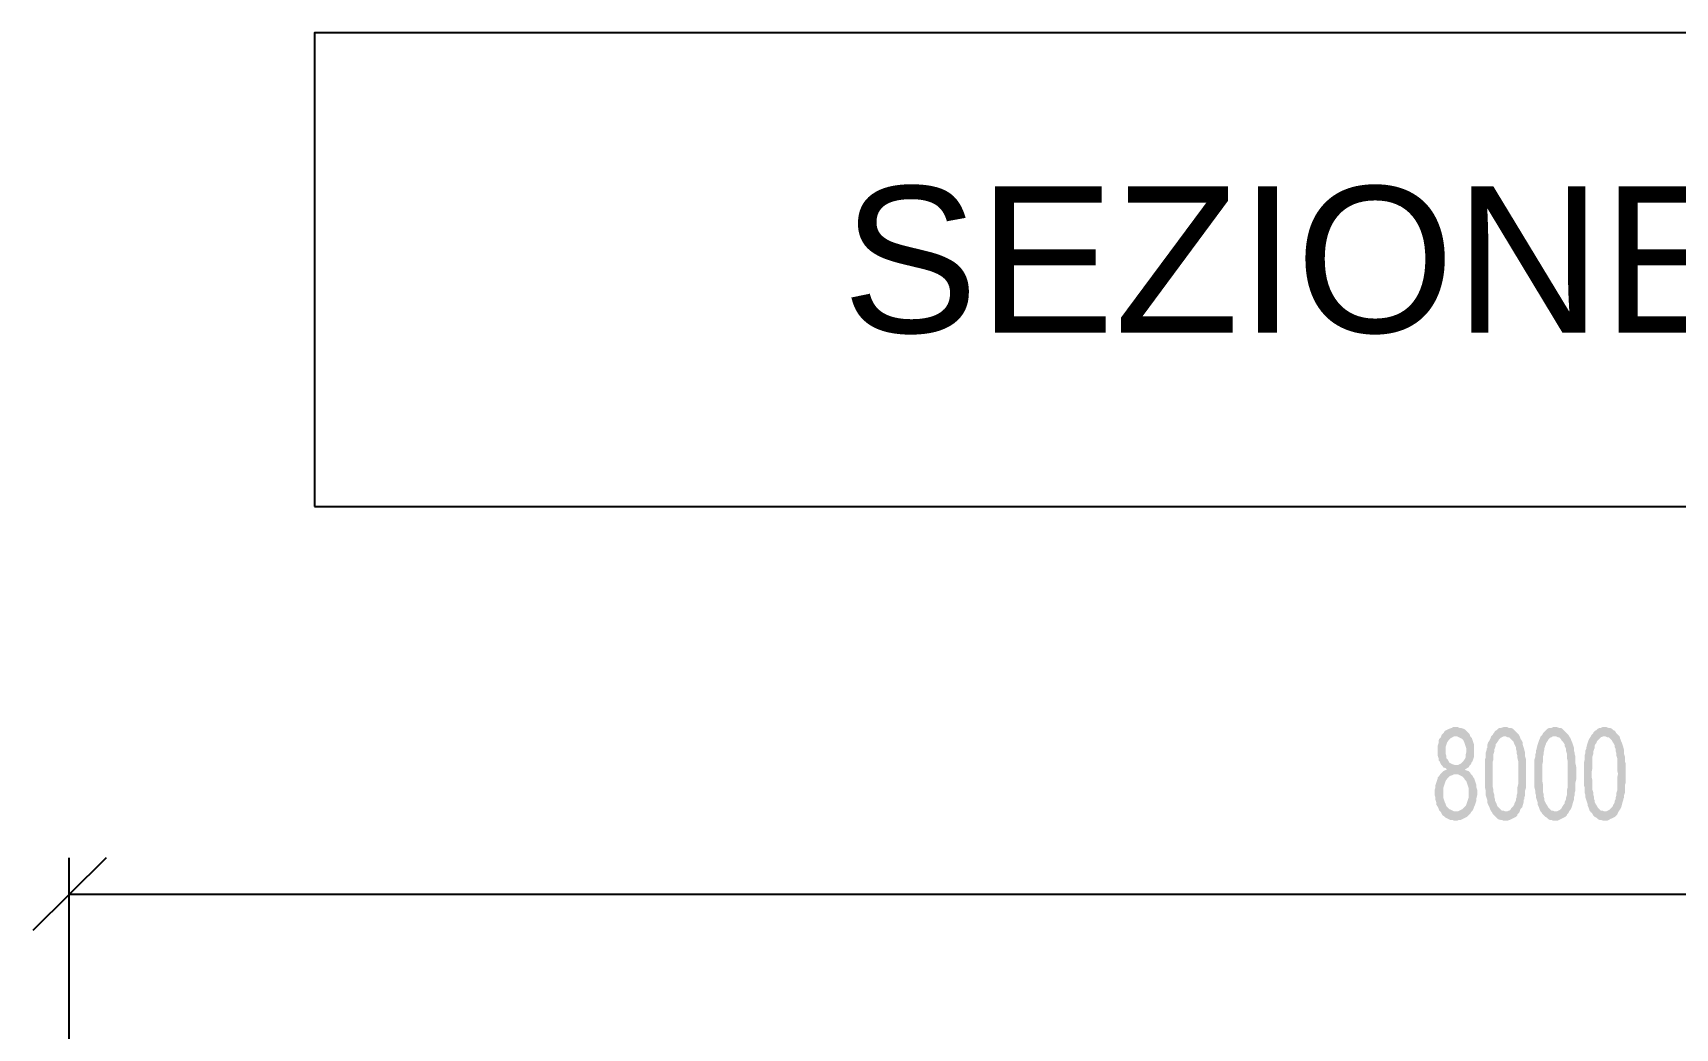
# Model space of a CAD drawing. Header units: metres. Extents: x 11 to 152679, y -40 to 137873.
# Drawn here: x 24394 to 28890, y 6622 to 9346 of the extents above; entities that cross this region are included whole.
import ezdxf
from ezdxf.enums import TextEntityAlignment as Align

# ---------------------------------------------------------------- set-up
doc = ezdxf.new("R2010")
doc.units = ezdxf.units.M
doc.layers.add('CA7', color=2, linetype='Continuous')
doc.layers.add('LAYER_1', color=160, linetype='Continuous')
doc.styles.get("Standard").update_dxf_attribs({"font": 'arial.ttf'})

# ---------------------------------------------------------------- blocks, each defined once
blk = doc.blocks.new('TPODISTINTIPILONE')
at = {"layer": 'LAYER_1'}
for points in [[(21922.2, 6407.7), (21915.8, 6407.7), (21911.6, 6405.5), (21905.2, 6403.4), (21901, 6401.3), (21892.6, 6397.1), (21890.4, 6392.8), (21884.1, 6386.5), (21882, 6380.1), (21877.7, 6375.9), (21875.6, 6369.6), (21875.6, 6363.2), (21873.5, 6356.9), (21873.5, 6329.3), (21875.6, 6323), (21875.6, 6316.7), (21879.9, 6312.4), (21879.9, 6310.3), (21882, 6306.1), (21886.2, 6301.8), (21888.3, 6297.6), (21894.7, 6295.5), (21898.9, 6291.2), (21896.8, 6291.2), (21892.6, 6289.1), (21888.3, 6287), (21884.1, 6282.8), (21879.9, 6278.5), (21877.7, 6274.3), (21873.5, 6270.1), (21873.5, 6268), (21871.4, 6261.6), (21869.3, 6255.3), (21867.2, 6248.9), (21867.2, 6242.6), (21865, 6236.2), (21865, 6221.4), (21867.2, 6215), (21867.2, 6208.7), (21869.3, 6202.3), (21869.3, 6196), (21873.5, 6189.6), (21875.6, 6185.4), (21877.7, 6179.1), (21882, 6174.8), (21924.3, 6177), (21918, 6177), (21913.7, 6179.1), (21909.5, 6181.2), (21905.2, 6183.3), (21896.8, 6191.8), (21894.7, 6198.1), (21892.6, 6202.3), (21890.4, 6208.7), (21888.3, 6215), (21888.3, 6240.4), (21890.4, 6246.8), (21892.6, 6253.1), (21894.7, 6259.5), (21896.8, 6263.7), (21905.2, 6272.2), (21907.4, 6274.3), (21913.7, 6276.4), (21918, 6278.5), (21964.5, 6278.5), (21962.4, 6282.8), (21958.2, 6287), (21951.8, 6289.1), (21947.6, 6291.2), (21953.9, 6295.5), (21958.2, 6297.6), (21960.3, 6301.8), (21922.2, 6303.9), (21920.1, 6303.9), (21913.7, 6306.1), (21909.5, 6308.2), (21905.2, 6310.3), (21903.1, 6314.5), (21901, 6318.8), (21896.8, 6323), (21896.8, 6329.3), (21894.7, 6335.7), (21894.7, 6352.6), (21896.8, 6359), (21898.9, 6365.3), (21903.1, 6371.7), (21909.5, 6378), (21913.7, 6380.1), (21918, 6382.3), (21962.4, 6382.3), (21960.3, 6388.6), (21958.2, 6390.7), (21953.9, 6395), (21951.8, 6397.1), (21947.6, 6401.3), (21943.4, 6403.4), (21937, 6405.5), (21932.8, 6405.5), (21928.5, 6407.7)], [(22059.8, 6407.7), (22053.4, 6407.7), (22047.1, 6405.5), (22042.8, 6405.5), (22038.6, 6403.4), (22034.4, 6399.2), (22030.1, 6397.1), (22028, 6392.8), (22025.9, 6390.7), (22023.8, 6386.5), (22019.6, 6382.3), (22059.8, 6382.3), (22064, 6380.1), (22068.2, 6380.1), (22072.5, 6375.9), (22080.9, 6367.5), (22083.1, 6361.1), (22087.3, 6352.6), (22087.3, 6348.4), (22089.4, 6342), (22089.4, 6335.7), (22091.5, 6329.3), (22091.5, 6323), (22093.6, 6314.5), (22093.6, 6251), (22091.5, 6242.6), (22091.5, 6227.7), (22089.4, 6221.4), (22089.4, 6215), (22087.3, 6210.8), (22087.3, 6206.6), (22085.2, 6202.3), (22083.1, 6198.1), (22083.1, 6196), (22078.8, 6189.6), (22074.6, 6185.4), (22072.5, 6181.2), (22068.2, 6179.1), (22064, 6177), (22059.8, 6177), (22021.7, 6174.8), (22023.8, 6170.6), (22028, 6166.4), (22034.4, 6160), (22038.6, 6155.8), (22045, 6153.7), (22049.2, 6153.7), (22053.4, 6151.5), (22064, 6151.5), (22070.4, 6153.7), (22078.8, 6157.9), (22087.3, 6162.1), (22091.5, 6166.4), (22091.5, 6168.5), (22095.8, 6172.7), (22097.9, 6177), (22100, 6183.3), (22104.2, 6187.5), (22106.3, 6193.9), (22108.5, 6202.3), (22108.5, 6208.7), (22110.6, 6210.8), (22110.6, 6215), (22112.7, 6221.4), (22112.7, 6234.1), (22114.8, 6240.4), (22114.8, 6320.9), (22112.7, 6327.2), (22112.7, 6337.8), (22110.6, 6344.2), (22108.5, 6352.6), (22106.3, 6359), (22106.3, 6365.3), (22104.2, 6369.6), (22100, 6375.9), (22097.9, 6382.3), (22095.8, 6386.5), (22091.5, 6390.7), (22087.3, 6395), (22078.8, 6403.4), (22074.6, 6405.5), (22068.2, 6405.5), (22064, 6407.7)], [(22195.2, 6407.7), (22188.9, 6407.7), (22184.7, 6405.5), (22178.3, 6405.5), (22174.1, 6403.4), (22169.8, 6399.2), (22167.7, 6397.1), (22163.5, 6392.8), (22161.4, 6390.7), (22159.3, 6386.5), (22155, 6382.3), (22197.4, 6382.3), (22201.6, 6380.1), (22205.8, 6380.1), (22210.1, 6375.9), (22212.2, 6371.7), (22216.4, 6367.5), (22220.6, 6361.1), (22220.6, 6356.9), (22224.9, 6348.4), (22224.9, 6342), (22227, 6335.7), (22227, 6323), (22229.1, 6314.5), (22229.1, 6242.6), (22227, 6234.1), (22227, 6221.4), (22224.9, 6215), (22224.9, 6210.8), (22222.7, 6206.6), (22220.6, 6202.3), (22220.6, 6198.1), (22218.5, 6196), (22214.3, 6189.6), (22212.2, 6185.4), (22207.9, 6181.2), (22203.7, 6179.1), (22199.5, 6177), (22195.2, 6177), (22157.2, 6174.8), (22159.3, 6170.6), (22167.7, 6162.1), (22172, 6160), (22176.2, 6155.8), (22180.4, 6153.7), (22184.7, 6153.7), (22188.9, 6151.5), (22201.6, 6151.5), (22214.3, 6157.9), (22222.7, 6162.1), (22227, 6166.4), (22227, 6168.5), (22231.2, 6172.7), (22233.3, 6177), (22237.6, 6183.3), (22239.7, 6187.5), (22241.8, 6193.9), (22243.9, 6202.3), (22246, 6208.7), (22246, 6215), (22248.2, 6221.4), (22248.2, 6227.7), (22250.3, 6234.1), (22250.3, 6255.3), (22252.4, 6263.7), (22252.4, 6299.7), (22250.3, 6308.2), (22250.3, 6327.2), (22248.2, 6333.6), (22248.2, 6337.8), (22246, 6344.2), (22246, 6352.6), (22243.9, 6359), (22241.8, 6365.3), (22239.7, 6369.6), (22237.6, 6375.9), (22233.3, 6382.3), (22231.2, 6386.5), (22227, 6390.7), (22222.7, 6395), (22214.3, 6403.4), (22210.1, 6405.5), (22205.8, 6405.5), (22199.5, 6407.7)], [(22330.7, 6407.7), (22324.4, 6407.7), (22320.1, 6405.5), (22315.9, 6405.5), (22311.7, 6403.4), (22307.4, 6399.2), (22303.2, 6397.1), (22299, 6392.8), (22299, 6390.7), (22294.7, 6386.5), (22292.6, 6382.3), (22332.8, 6382.3), (22337.1, 6380.1), (22341.3, 6380.1), (22345.5, 6375.9), (22349.8, 6371.7), (22351.9, 6367.5), (22356.1, 6361.1), (22358.2, 6356.9), (22358.2, 6352.6), (22360.3, 6348.4), (22360.3, 6342), (22362.5, 6335.7), (22362.5, 6329.3), (22364.6, 6323), (22364.6, 6289.1), (22366.7, 6280.7), (22366.7, 6278.5), (22364.6, 6268), (22364.6, 6234.1), (22362.5, 6227.7), (22362.5, 6221.4), (22360.3, 6215), (22360.3, 6210.8), (22358.2, 6206.6), (22358.2, 6202.3), (22356.1, 6198.1), (22354, 6196), (22351.9, 6189.6), (22343.4, 6181.2), (22339.2, 6179.1), (22335, 6177), (22330.7, 6177), (22292.6, 6174.8), (22296.9, 6170.6), (22299, 6166.4), (22303.2, 6162.1), (22307.4, 6160), (22311.7, 6155.8), (22315.9, 6153.7), (22320.1, 6153.7), (22326.5, 6151.5), (22337.1, 6151.5), (22345.5, 6155.8), (22354, 6160), (22358.2, 6162.1), (22362.5, 6166.4), (22364.6, 6168.5), (22368.8, 6177), (22373, 6183.3), (22375.2, 6187.5), (22377.3, 6193.9), (22379.4, 6202.3), (22381.5, 6208.7), (22381.5, 6210.8), (22383.6, 6215), (22383.6, 6221.4), (22385.7, 6227.7), (22385.7, 6248.9), (22387.9, 6255.3), (22387.9, 6308.2), (22385.7, 6314.5), (22385.7, 6327.2), (22383.6, 6333.6), (22383.6, 6344.2), (22381.5, 6352.6), (22379.4, 6359), (22377.3, 6365.3), (22375.2, 6369.6), (22373, 6375.9), (22370.9, 6382.3), (22366.7, 6386.5), (22362.5, 6390.7), (22360.3, 6395), (22356.1, 6399.2), (22354, 6399.2), (22349.8, 6403.4), (22345.5, 6405.5), (22341.3, 6405.5), (22335, 6407.7)], [(21962.4, 6382.3), (21922.2, 6382.3), (21926.4, 6382.3), (21930.7, 6380.1), (21939.1, 6375.9), (21943.4, 6371.7), (21945.5, 6367.5), (21947.6, 6361.1), (21949.7, 6354.7), (21951.8, 6348.4), (21951.8, 6339.9), (21949.7, 6331.5), (21949.7, 6325.1), (21947.6, 6320.9), (21943.4, 6314.5), (21941.3, 6312.4), (21937, 6308.2), (21932.8, 6306.1), (21928.5, 6303.9), (21922.2, 6303.9), (21960.3, 6301.8), (21964.5, 6306.1), (21966.6, 6312.4), (21968.8, 6314.5), (21970.9, 6320.9), (21973, 6327.2), (21973, 6359), (21970.9, 6365.3), (21968.8, 6371.7), (21966.6, 6378)], [(22019.6, 6382.3), (22017.5, 6375.9), (22015.3, 6371.7), (22011.1, 6365.3), (22009, 6359), (22009, 6350.5), (22006.9, 6348.4), (22006.9, 6344.2), (22004.7, 6337.8), (22004.7, 6325.1), (22002.6, 6318.8), (22002.6, 6242.6), (22004.7, 6234.1), (22004.7, 6221.4), (22006.9, 6215), (22009, 6208.7), (22009, 6202.3), (22011.1, 6196), (22015.3, 6187.5), (22017.5, 6181.2), (22019.6, 6177), (22021.7, 6174.8), (22059.8, 6177), (22057.7, 6177), (22053.4, 6179.1), (22049.2, 6179.1), (22045, 6183.3), (22036.5, 6191.8), (22034.4, 6198.1), (22032.3, 6202.3), (22030.1, 6206.6), (22030.1, 6210.8), (22028, 6217.2), (22028, 6223.5), (22025.9, 6229.9), (22025.9, 6236.2), (22023.8, 6244.7), (22023.8, 6312.4), (22025.9, 6318.8), (22025.9, 6333.6), (22028, 6339.9), (22028, 6346.3), (22030.1, 6350.5), (22032.3, 6356.9), (22032.3, 6361.1), (22034.4, 6363.2), (22038.6, 6369.6), (22040.7, 6373.8), (22045, 6378), (22053.4, 6382.3), (22057.7, 6382.3)], [(22155, 6382.3), (22152.9, 6375.9), (22150.8, 6371.7), (22148.7, 6365.3), (22146.6, 6359), (22144.4, 6350.5), (22144.4, 6348.4), (22142.3, 6344.2), (22142.3, 6337.8), (22140.2, 6331.5), (22140.2, 6325.1), (22138.1, 6318.8), (22138.1, 6242.6), (22140.2, 6234.1), (22140.2, 6227.7), (22142.3, 6221.4), (22142.3, 6215), (22144.4, 6208.7), (22146.6, 6202.3), (22146.6, 6196), (22148.7, 6191.8), (22150.8, 6187.5), (22152.9, 6181.2), (22155, 6177), (22157.2, 6174.8), (22195.2, 6177), (22193.1, 6177), (22188.9, 6179.1), (22184.7, 6179.1), (22176.2, 6187.5), (22174.1, 6191.8), (22169.8, 6198.1), (22167.7, 6202.3), (22165.6, 6206.6), (22165.6, 6210.8), (22163.5, 6217.2), (22163.5, 6223.5), (22161.4, 6229.9), (22161.4, 6251), (22159.3, 6261.6), (22159.3, 6303.9), (22161.4, 6312.4), (22161.4, 6327.2), (22163.5, 6333.6), (22163.5, 6339.9), (22165.6, 6346.3), (22165.6, 6350.5), (22167.7, 6356.9), (22169.8, 6361.1), (22169.8, 6363.2), (22174.1, 6369.6), (22176.2, 6373.8), (22180.4, 6378), (22184.7, 6380.1), (22188.9, 6382.3), (22195.2, 6382.3)], [(22292.6, 6382.3), (22288.4, 6375.9), (22286.3, 6371.7), (22284.1, 6365.3), (22282, 6359), (22279.9, 6350.5), (22279.9, 6348.4), (22277.8, 6344.2), (22277.8, 6337.8), (22275.7, 6331.5), (22275.7, 6318.8), (22273.6, 6310.3), (22273.6, 6248.9), (22275.7, 6242.6), (22275.7, 6227.7), (22277.8, 6221.4), (22277.8, 6215), (22279.9, 6208.7), (22282, 6202.3), (22284.1, 6196), (22284.1, 6191.8), (22286.3, 6187.5), (22288.4, 6181.2), (22290.5, 6177), (22292.6, 6174.8), (22330.7, 6177), (22328.6, 6177), (22324.4, 6179.1), (22320.1, 6179.1), (22311.7, 6187.5), (22309.5, 6191.8), (22305.3, 6198.1), (22303.2, 6202.3), (22303.2, 6206.6), (22301.1, 6210.8), (22301.1, 6217.2), (22299, 6223.5), (22299, 6229.9), (22296.9, 6236.2), (22296.9, 6261.6), (22294.7, 6270.1), (22294.7, 6284.9), (22296.9, 6295.5), (22296.9, 6327.2), (22299, 6333.6), (22299, 6339.9), (22301.1, 6346.3), (22303.2, 6350.5), (22303.2, 6356.9), (22305.3, 6361.1), (22307.4, 6363.2), (22309.5, 6369.6), (22320.1, 6380.1), (22326.5, 6382.3), (22330.7, 6382.3)], [(21964.5, 6278.5), (21922.2, 6278.5), (21928.5, 6278.5), (21937, 6274.3), (21941.3, 6272.2), (21945.5, 6268), (21947.6, 6263.7), (21951.8, 6259.5), (21953.9, 6253.1), (21956.1, 6246.8), (21958.2, 6240.4), (21958.2, 6215), (21956.1, 6208.7), (21953.9, 6202.3), (21951.8, 6196), (21949.7, 6191.8), (21941.3, 6183.3), (21932.8, 6179.1), (21928.5, 6177), (21924.3, 6177), (21882, 6174.8), (21884.1, 6170.6), (21886.2, 6166.4), (21890.4, 6164.2), (21894.7, 6160), (21903.1, 6155.8), (21907.4, 6153.7), (21913.7, 6153.7), (21918, 6151.5), (21926.4, 6151.5), (21930.7, 6153.7), (21937, 6153.7), (21949.7, 6160), (21953.9, 6162.1), (21958.2, 6166.4), (21962.4, 6170.6), (21964.5, 6174.8), (21968.8, 6179.1), (21970.9, 6183.3), (21973, 6189.6), (21975.1, 6193.9), (21977.2, 6200.2), (21979.4, 6206.6), (21979.4, 6212.9), (21981.5, 6221.4), (21981.5, 6236.2), (21979.4, 6242.6), (21979.4, 6248.9), (21977.2, 6255.3), (21975.1, 6261.6), (21973, 6268), (21970.9, 6270.1), (21968.8, 6274.3)]]:
    blk.add_hatch(color=7, dxfattribs=at).paths.add_polyline_path(points, is_closed=False)
at = {"layer": 'LAYER_1', "color": 7}
for p, q in [((18228.6, 6050), (18027.5, 5851)), ((18127, 5203.3), (18127, 6050)), ((18127, 5950.5), (26128, 5950.5))]:
    blk.add_line(p, q, dxfattribs=at)

msp = doc.modelspace()

# ---------------------------------------------------------------- linework, layer by layer
at = {"layer": 'CA7'}
msp.add_lwpolyline([(25164.5251, 8049.5788), (32475.8254, 8049.5788), (32475.8254, 9345.8242), (25164.5251, 9345.8242)], close=True, dxfattribs=at)

# ---------------------------------------------------------------- block references
msp.add_blockref('TPODISTINTIPILONE', (6366.3159, 1037.9028))

# ---------------------------------------------------------------- texts
msp.add_text("SEZIONE  E' - E'", height=400, dxfattribs=at).set_placement((28718.387, 8525.4606), align=Align.CENTER)

doc.saveas('drawing.dxf')
